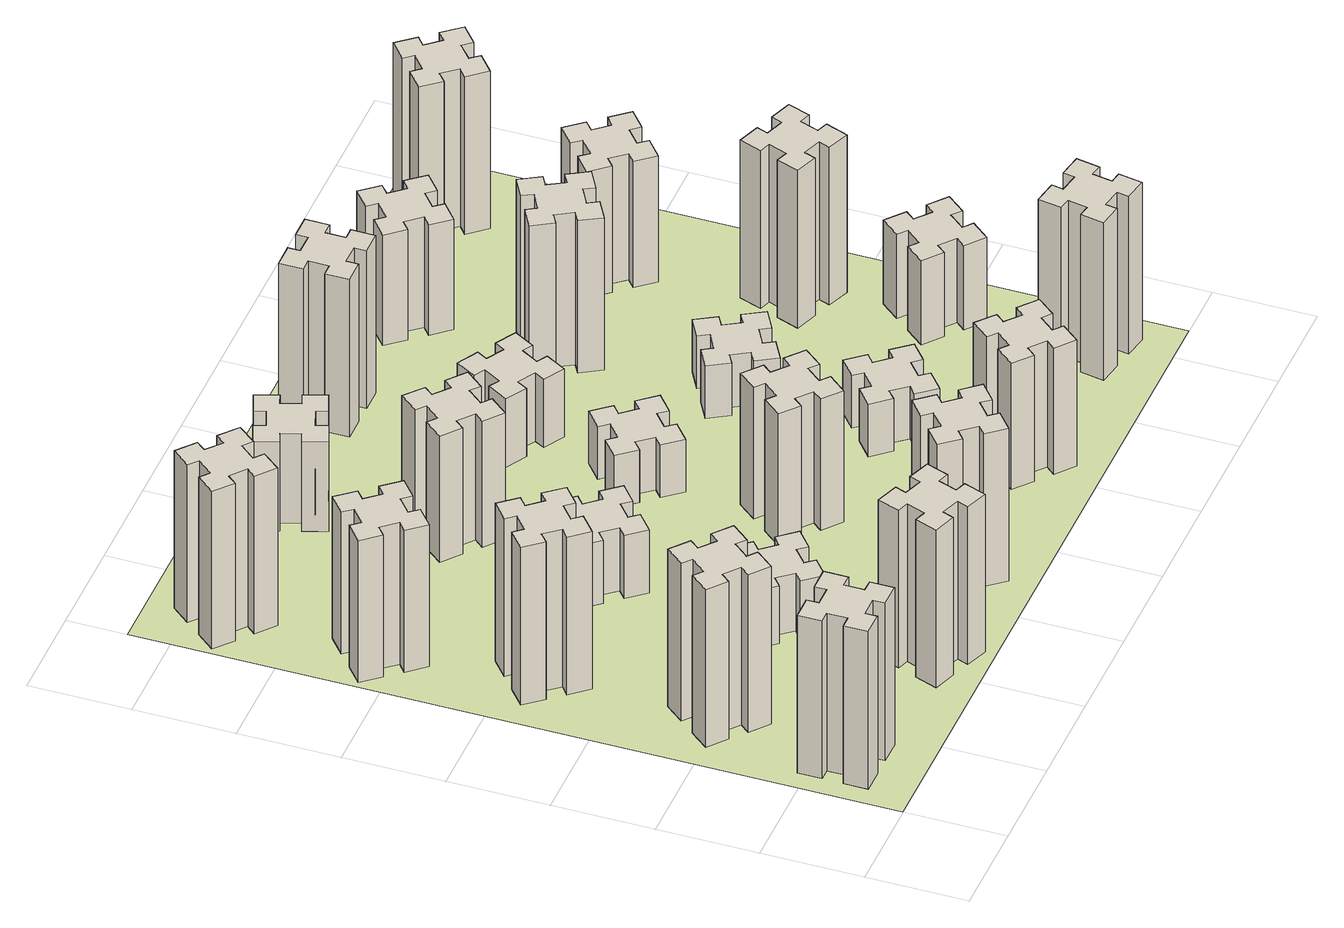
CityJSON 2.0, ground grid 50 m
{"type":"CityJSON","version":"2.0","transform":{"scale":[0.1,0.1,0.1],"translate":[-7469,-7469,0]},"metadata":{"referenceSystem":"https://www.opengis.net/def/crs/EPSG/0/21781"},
"CityObjects":{
"building1":{"type":"Building","attributes":{"class":"1000","function":"1000","usage":"1000","yearOfConstruction":2016,"roofType":"1000","measuredHeight":90,"storeysAboveGround":30,"storeysBelowGround":0},"geometry":[{"type":"Solid","lod":"1","boundaries":[[[[0,1,2,3,4,5,6,7,8,9,10,11,12,13,14,15,16,17,18,19]],[[17,16,20,21]],[[16,15,22,20]],[[15,14,23,22]],[[14,13,24,23]],[[13,12,25,24]],[[12,11,26,25]],[[11,10,27,26]],[[10,9,28,27]],[[9,8,29,28]],[[8,7,30,29]],[[7,6,31,30]],[[6,5,32,31]],[[5,4,33,32]],[[4,3,34,33]],[[3,2,35,34]],[[2,1,36,35]],[[1,0,37,36]],[[0,19,38,37]],[[19,18,39,38]],[[18,17,21,39]],[[24,25,26,27,28,29,30,31,32,33,34,35,36,37,38,39,21,20,22,23]]]]}]},
"building2":{"type":"Building","attributes":{"class":"1000","function":"1000","usage":"1000","yearOfConstruction":2016,"roofType":"1000","measuredHeight":90,"storeysAboveGround":30,"storeysBelowGround":0},"geometry":[{"type":"Solid","lod":"1","boundaries":[[[[40,41,42,43,44,45,46,47,48,49,50,51,52,53,54,55,56,57,58,59]],[[57,56,60,61]],[[56,55,62,60]],[[55,54,63,62]],[[54,53,64,63]],[[53,52,65,64]],[[52,51,66,65]],[[51,50,67,66]],[[50,49,68,67]],[[49,48,69,68]],[[48,47,70,69]],[[47,46,71,70]],[[46,45,72,71]],[[45,44,73,72]],[[44,43,74,73]],[[43,42,75,74]],[[42,41,76,75]],[[41,40,77,76]],[[40,59,78,77]],[[59,58,79,78]],[[58,57,61,79]],[[64,65,66,67,68,69,70,71,72,73,74,75,76,77,78,79,61,60,62,63]]]]}]},
"building3":{"type":"Building","attributes":{"class":"1000","function":"1000","usage":"1000","yearOfConstruction":2016,"roofType":"1000","measuredHeight":90,"storeysAboveGround":30,"storeysBelowGround":0},"geometry":[{"type":"Solid","lod":"1","boundaries":[[[[80,81,82,83,84,85,86,87,88,89,90,91,92,93,94,95,96,97,98,99]],[[97,96,100,101]],[[96,95,102,100]],[[95,94,103,102]],[[94,93,104,103]],[[93,92,105,104]],[[92,91,106,105]],[[91,90,107,106]],[[90,89,108,107]],[[89,88,109,108]],[[88,87,110,109]],[[87,86,111,110]],[[86,85,112,111]],[[85,84,113,112]],[[84,83,114,113]],[[83,82,115,114]],[[82,81,116,115]],[[81,80,117,116]],[[80,99,118,117]],[[99,98,119,118]],[[98,97,101,119]],[[104,105,106,107,108,109,110,111,112,113,114,115,116,117,118,119,101,100,102,103]]]]}]},
"building4":{"type":"Building","attributes":{"class":"1000","function":"1000","usage":"1000","yearOfConstruction":2016,"roofType":"1000","measuredHeight":81,"storeysAboveGround":30,"storeysBelowGround":0},"geometry":[{"type":"Solid","lod":"1","boundaries":[[[[120,121,122,123,124,125,126,127,128,129,130,131,132,133,134,135,136,137,138,139]],[[137,136,140,141]],[[136,135,142,140]],[[135,134,143,142]],[[134,133,144,143]],[[133,132,145,144]],[[132,131,146,145]],[[131,130,147,146]],[[130,129,148,147]],[[129,128,149,148]],[[128,127,150,149]],[[127,126,151,150]],[[126,125,152,151]],[[125,124,153,152]],[[124,123,154,153]],[[123,122,155,154]],[[122,121,156,155]],[[121,120,157,156]],[[120,139,158,157]],[[139,138,159,158]],[[138,137,141,159]],[[144,145,146,147,148,149,150,151,152,153,154,155,156,157,158,159,141,140,142,143]]]]}]},
"building5":{"type":"Building","attributes":{"class":"1000","function":"1000","usage":"1000","yearOfConstruction":2016,"roofType":"1000","measuredHeight":90,"storeysAboveGround":30,"storeysBelowGround":0},"geometry":[{"type":"Solid","lod":"1","boundaries":[[[[160,161,162,163,164,165,166,167,168,169,170,171,172,173,174,175,176,177,178,179]],[[177,176,180,181]],[[176,175,182,180]],[[175,174,183,182]],[[174,173,184,183]],[[173,172,185,184]],[[172,171,186,185]],[[171,170,187,186]],[[170,169,188,187]],[[169,168,189,188]],[[168,167,190,189]],[[167,166,191,190]],[[166,165,192,191]],[[165,164,193,192]],[[164,163,194,193]],[[163,162,195,194]],[[162,161,196,195]],[[161,160,197,196]],[[160,179,198,197]],[[179,178,199,198]],[[178,177,181,199]],[[184,185,186,187,188,189,190,191,192,193,194,195,196,197,198,199,181,180,182,183]]]]}]},
"building6":{"type":"Building","attributes":{"class":"1000","function":"1000","usage":"1000","yearOfConstruction":2016,"roofType":"1000","measuredHeight":90,"storeysAboveGround":30,"storeysBelowGround":0},"geometry":[{"type":"Solid","lod":"1","boundaries":[[[[200,201,202,203,204,205,206,207,208,209,210,211,212,213,214,215,216,217,218,219]],[[217,216,220,221]],[[216,215,222,220]],[[215,214,223,222]],[[214,213,224,223]],[[213,212,225,224]],[[212,211,226,225]],[[211,210,227,226]],[[210,209,228,227]],[[209,208,229,228]],[[208,207,230,229]],[[207,206,231,230]],[[206,205,232,231]],[[205,204,233,232]],[[204,203,234,233]],[[203,202,235,234]],[[202,201,236,235]],[[201,200,237,236]],[[200,219,238,237]],[[219,218,239,238]],[[218,217,221,239]],[[224,225,226,227,228,229,230,231,232,233,234,235,236,237,238,239,221,220,222,223]]]]}]},
"building7":{"type":"Building","attributes":{"class":"1000","function":"1000","usage":"1000","yearOfConstruction":2016,"roofType":"1000","measuredHeight":33,"storeysAboveGround":30,"storeysBelowGround":0},"geometry":[{"type":"Solid","lod":"1","boundaries":[[[[240,241,242,243,244,245,246,247,248,249,250,251,252,253,254,255,256,257,258,259]],[[257,256,260,261]],[[256,255,262,260]],[[255,254,263,262]],[[254,253,264,263]],[[253,252,265,264]],[[252,251,266,265]],[[251,250,267,266]],[[250,249,268,267]],[[249,248,269,268]],[[248,247,270,269]],[[247,246,271,270]],[[246,245,272,271]],[[245,244,273,272]],[[244,243,274,273]],[[243,242,275,274]],[[242,241,276,275]],[[241,240,277,276]],[[240,259,278,277]],[[259,258,279,278]],[[258,257,261,279]],[[264,265,266,267,268,269,270,271,272,273,274,275,276,277,278,279,261,260,262,263]]]]}]},
"building8":{"type":"Building","attributes":{"class":"1000","function":"1000","usage":"1000","yearOfConstruction":2016,"roofType":"1000","measuredHeight":36,"storeysAboveGround":30,"storeysBelowGround":0},"geometry":[{"type":"Solid","lod":"1","boundaries":[[[[280,281,282,283,284,285,286,287,288,289,290,291,292,293,294,295,296,297,298,299]],[[297,296,300,301]],[[296,295,302,300]],[[295,294,303,302]],[[294,293,304,303]],[[293,292,305,304]],[[292,291,306,305]],[[291,290,307,306]],[[290,289,308,307]],[[289,288,309,308]],[[288,287,310,309]],[[287,286,311,310]],[[286,285,312,311]],[[285,284,313,312]],[[284,283,314,313]],[[283,282,315,314]],[[282,281,316,315]],[[281,280,317,316]],[[280,299,318,317]],[[299,298,319,318]],[[298,297,301,319]],[[304,305,306,307,308,309,310,311,312,313,314,315,316,317,318,319,301,300,302,303]]]]}]},
"building9":{"type":"Building","attributes":{"class":"1000","function":"1000","usage":"1000","yearOfConstruction":2016,"roofType":"1000","measuredHeight":87,"storeysAboveGround":30,"storeysBelowGround":0},"geometry":[{"type":"Solid","lod":"1","boundaries":[[[[320,321,322,323,324,325,326,327,328,329,330,331,332,333,334,335,336,337,338,339]],[[337,336,340,341]],[[336,335,342,340]],[[335,334,343,342]],[[334,333,344,343]],[[333,332,345,344]],[[332,331,346,345]],[[331,330,347,346]],[[330,329,348,347]],[[329,328,349,348]],[[328,327,350,349]],[[327,326,351,350]],[[326,325,352,351]],[[325,324,353,352]],[[324,323,354,353]],[[323,322,355,354]],[[322,321,356,355]],[[321,320,357,356]],[[320,339,358,357]],[[339,338,359,358]],[[338,337,341,359]],[[344,345,346,347,348,349,350,351,352,353,354,355,356,357,358,359,341,340,342,343]]]]}]},
"building10":{"type":"Building","attributes":{"class":"1000","function":"1000","usage":"1000","yearOfConstruction":2016,"roofType":"1000","measuredHeight":72,"storeysAboveGround":30,"storeysBelowGround":0},"geometry":[{"type":"Solid","lod":"1","boundaries":[[[[360,361,362,363,364,365,366,367,368,369,370,371,372,373,374,375,376,377,378,379]],[[377,376,380,381]],[[376,375,382,380]],[[375,374,383,382]],[[374,373,384,383]],[[373,372,385,384]],[[372,371,386,385]],[[371,370,387,386]],[[370,369,388,387]],[[369,368,389,388]],[[368,367,390,389]],[[367,366,391,390]],[[366,365,392,391]],[[365,364,393,392]],[[364,363,394,393]],[[363,362,395,394]],[[362,361,396,395]],[[361,360,397,396]],[[360,379,398,397]],[[379,378,399,398]],[[378,377,381,399]],[[384,385,386,387,388,389,390,391,392,393,394,395,396,397,398,399,381,380,382,383]]]]}]},
"building11":{"type":"Building","attributes":{"class":"1000","function":"1000","usage":"1000","yearOfConstruction":2016,"roofType":"1000","measuredHeight":51,"storeysAboveGround":30,"storeysBelowGround":0},"geometry":[{"type":"Solid","lod":"1","boundaries":[[[[400,401,402,403,404,405,406,407,408,409,410,411,412,413,414,415,416,417,418,419]],[[417,416,420,421]],[[416,415,422,420]],[[415,414,423,422]],[[414,413,424,423]],[[413,412,425,424]],[[412,411,426,425]],[[411,410,427,426]],[[410,409,428,427]],[[409,408,429,428]],[[408,407,430,429]],[[407,406,431,430]],[[406,405,432,431]],[[405,404,433,432]],[[404,403,434,433]],[[403,402,435,434]],[[402,401,436,435]],[[401,400,437,436]],[[400,419,438,437]],[[419,418,439,438]],[[418,417,421,439]],[[424,425,426,427,428,429,430,431,432,433,434,435,436,437,438,439,421,420,422,423]]]]}]},
"building12":{"type":"Building","attributes":{"class":"1000","function":"1000","usage":"1000","yearOfConstruction":2016,"roofType":"1000","measuredHeight":75,"storeysAboveGround":30,"storeysBelowGround":0},"geometry":[{"type":"Solid","lod":"1","boundaries":[[[[440,441,442,443,444,445,446,447,448,449,450,451,452,453,454,455,456,457,458,459]],[[457,456,460,461]],[[456,455,462,460]],[[455,454,463,462]],[[454,453,464,463]],[[453,452,465,464]],[[452,451,466,465]],[[451,450,467,466]],[[450,449,468,467]],[[449,448,469,468]],[[448,447,470,469]],[[447,446,471,470]],[[446,445,472,471]],[[445,444,473,472]],[[444,443,474,473]],[[443,442,475,474]],[[442,441,476,475]],[[441,440,477,476]],[[440,459,478,477]],[[459,458,479,478]],[[458,457,461,479]],[[464,465,466,467,468,469,470,471,472,473,474,475,476,477,478,479,461,460,462,463]]]]}]},
"building13":{"type":"Building","attributes":{"class":"1000","function":"1000","usage":"1000","yearOfConstruction":2016,"roofType":"1000","measuredHeight":30,"storeysAboveGround":30,"storeysBelowGround":0},"geometry":[{"type":"Solid","lod":"1","boundaries":[[[[480,481,482,483,484,485,486,487,488,489,490,491,492,493,494,495,496,497,498,499]],[[497,496,500,501]],[[496,495,502,500]],[[495,494,503,502]],[[494,493,504,503]],[[493,492,505,504]],[[492,491,506,505]],[[491,490,507,506]],[[490,489,508,507]],[[489,488,509,508]],[[488,487,510,509]],[[487,486,511,510]],[[486,485,512,511]],[[485,484,513,512]],[[484,483,514,513]],[[483,482,515,514]],[[482,481,516,515]],[[481,480,517,516]],[[480,499,518,517]],[[499,498,519,518]],[[498,497,501,519]],[[504,505,506,507,508,509,510,511,512,513,514,515,516,517,518,519,501,500,502,503]]]]}]},
"building14":{"type":"Building","attributes":{"class":"1000","function":"1000","usage":"1000","yearOfConstruction":2016,"roofType":"1000","measuredHeight":72,"storeysAboveGround":30,"storeysBelowGround":0},"geometry":[{"type":"Solid","lod":"1","boundaries":[[[[520,521,522,523,524,525,526,527,528,529,530,531,532,533,534,535,536,537,538,539]],[[537,536,540,541]],[[536,535,542,540]],[[535,534,543,542]],[[534,533,544,543]],[[533,532,545,544]],[[532,531,546,545]],[[531,530,547,546]],[[530,529,548,547]],[[529,528,549,548]],[[528,527,550,549]],[[527,526,551,550]],[[526,525,552,551]],[[525,524,553,552]],[[524,523,554,553]],[[523,522,555,554]],[[522,521,556,555]],[[521,520,557,556]],[[520,539,558,557]],[[539,538,559,558]],[[538,537,541,559]],[[544,545,546,547,548,549,550,551,552,553,554,555,556,557,558,559,541,540,542,543]]]]}]},
"building15":{"type":"Building","attributes":{"class":"1000","function":"1000","usage":"1000","yearOfConstruction":2016,"roofType":"1000","measuredHeight":39,"storeysAboveGround":30,"storeysBelowGround":0},"geometry":[{"type":"Solid","lod":"1","boundaries":[[[[560,561,562,563,564,565,566,567,568,569,570,571,572,573,574,575,576,577,578,579]],[[577,576,580,581]],[[576,575,582,580]],[[575,574,583,582]],[[574,573,584,583]],[[573,572,585,584]],[[572,571,586,585]],[[571,570,587,586]],[[570,569,588,587]],[[569,568,589,588]],[[568,567,590,589]],[[567,566,591,590]],[[566,565,592,591]],[[565,564,593,592]],[[564,563,594,593]],[[563,562,595,594]],[[562,561,596,595]],[[561,560,597,596]],[[560,579,598,597]],[[579,578,599,598]],[[578,577,581,599]],[[584,585,586,587,588,589,590,591,592,593,594,595,596,597,598,599,581,580,582,583]]]]}]},
"building16":{"type":"Building","attributes":{"class":"1000","function":"1000","usage":"1000","yearOfConstruction":2016,"roofType":"1000","measuredHeight":90,"storeysAboveGround":30,"storeysBelowGround":0},"geometry":[{"type":"Solid","lod":"1","boundaries":[[[[600,601,602,603,604,605,606,607,608,609,610,611,612,613,614,615,616,617,618,619]],[[617,616,620,621]],[[616,615,622,620]],[[615,614,623,622]],[[614,613,624,623]],[[613,612,625,624]],[[612,611,626,625]],[[611,610,627,626]],[[610,609,628,627]],[[609,608,629,628]],[[608,607,630,629]],[[607,606,631,630]],[[606,605,632,631]],[[605,604,633,632]],[[604,603,634,633]],[[603,602,635,634]],[[602,601,636,635]],[[601,600,637,636]],[[600,619,638,637]],[[619,618,639,638]],[[618,617,621,639]],[[624,625,626,627,628,629,630,631,632,633,634,635,636,637,638,639,621,620,622,623]]]]}]},
"building17":{"type":"Building","attributes":{"class":"1000","function":"1000","usage":"1000","yearOfConstruction":2016,"roofType":"1000","measuredHeight":30,"storeysAboveGround":30,"storeysBelowGround":0},"geometry":[{"type":"Solid","lod":"1","boundaries":[[[[640,641,642,643,644,645,646,647,648,649,650,651,652,653,654,655,656,657,658,659]],[[657,656,660,661]],[[656,655,662,660]],[[655,654,663,662]],[[654,653,664,663]],[[653,652,665,664]],[[652,651,666,665]],[[651,650,667,666]],[[650,649,668,667]],[[649,648,669,668]],[[648,647,670,669]],[[647,646,671,670]],[[646,645,672,671]],[[645,644,673,672]],[[644,643,674,673]],[[643,642,675,674]],[[642,641,676,675]],[[641,640,677,676]],[[640,659,678,677]],[[659,658,679,678]],[[658,657,661,679]],[[664,665,666,667,668,669,670,671,672,673,674,675,676,677,678,679,661,660,662,663]]]]}]},
"building18":{"type":"Building","attributes":{"class":"1000","function":"1000","usage":"1000","yearOfConstruction":2016,"roofType":"1000","measuredHeight":30,"storeysAboveGround":30,"storeysBelowGround":0},"geometry":[{"type":"Solid","lod":"1","boundaries":[[[[680,681,682,683,684,685,686,687,688,689,690,691,692,693,694,695,696,697,698,699]],[[697,696,700,701]],[[696,695,702,700]],[[695,694,703,702]],[[694,693,704,703]],[[693,692,705,704]],[[692,691,706,705]],[[691,690,707,706]],[[690,689,708,707]],[[689,688,709,708]],[[688,687,710,709]],[[687,686,711,710]],[[686,685,712,711]],[[685,684,713,712]],[[684,683,714,713]],[[683,682,715,714]],[[682,681,716,715]],[[681,680,717,716]],[[680,699,718,717]],[[699,698,719,718]],[[698,697,701,719]],[[704,705,706,707,708,709,710,711,712,713,714,715,716,717,718,719,701,700,702,703]]]]}]},
"building19":{"type":"Building","attributes":{"class":"1000","function":"1000","usage":"1000","yearOfConstruction":2016,"roofType":"1000","measuredHeight":87,"storeysAboveGround":30,"storeysBelowGround":0},"geometry":[{"type":"Solid","lod":"1","boundaries":[[[[720,721,722,723,724,725,726,727,728,729,730,731,732,733,734,735,736,737,738,739]],[[737,736,740,741]],[[736,735,742,740]],[[735,734,743,742]],[[734,733,744,743]],[[733,732,745,744]],[[732,731,746,745]],[[731,730,747,746]],[[730,729,748,747]],[[729,728,749,748]],[[728,727,750,749]],[[727,726,751,750]],[[726,725,752,751]],[[725,724,753,752]],[[724,723,754,753]],[[723,722,755,754]],[[722,721,756,755]],[[721,720,757,756]],[[720,739,758,757]],[[739,738,759,758]],[[738,737,741,759]],[[744,745,746,747,748,749,750,751,752,753,754,755,756,757,758,759,741,740,742,743]]]]}]},
"building20":{"type":"Building","attributes":{"class":"1000","function":"1000","usage":"1000","yearOfConstruction":2016,"roofType":"1000","measuredHeight":90,"storeysAboveGround":30,"storeysBelowGround":0},"geometry":[{"type":"Solid","lod":"1","boundaries":[[[[760,761,762,763,764,765,766,767,768,769,770,771,772,773,774,775,776,777,778,779]],[[777,776,780,781]],[[776,775,782,780]],[[775,774,783,782]],[[774,773,784,783]],[[773,772,785,784]],[[772,771,786,785]],[[771,770,787,786]],[[770,769,788,787]],[[769,768,789,788]],[[768,767,790,789]],[[767,766,791,790]],[[766,765,792,791]],[[765,764,793,792]],[[764,763,794,793]],[[763,762,795,794]],[[762,761,796,795]],[[761,760,797,796]],[[760,779,798,797]],[[779,778,799,798]],[[778,777,781,799]],[[784,785,786,787,788,789,790,791,792,793,794,795,796,797,798,799,781,780,782,783]]]]}]},
"building21":{"type":"Building","attributes":{"class":"1000","function":"1000","usage":"1000","yearOfConstruction":2016,"roofType":"1000","measuredHeight":63,"storeysAboveGround":30,"storeysBelowGround":0},"geometry":[{"type":"Solid","lod":"1","boundaries":[[[[800,801,802,803,804,805,806,807,808,809,810,811,812,813,814,815,816,817,818,819]],[[817,816,820,821]],[[816,815,822,820]],[[815,814,823,822]],[[814,813,824,823]],[[813,812,825,824]],[[812,811,826,825]],[[811,810,827,826]],[[810,809,828,827]],[[809,808,829,828]],[[808,807,830,829]],[[807,806,831,830]],[[806,805,832,831]],[[805,804,833,832]],[[804,803,834,833]],[[803,802,835,834]],[[802,801,836,835]],[[801,800,837,836]],[[800,819,838,837]],[[819,818,839,838]],[[818,817,821,839]],[[824,825,826,827,828,829,830,831,832,833,834,835,836,837,838,839,821,820,822,823]]]]}]},
"building22":{"type":"Building","attributes":{"class":"1000","function":"1000","usage":"1000","yearOfConstruction":2016,"roofType":"1000","measuredHeight":48,"storeysAboveGround":30,"storeysBelowGround":0},"geometry":[{"type":"Solid","lod":"1","boundaries":[[[[840,841,842,843,844,845,846,847,848,849,850,851,852,853,854,855,856,857,858,859]],[[857,856,860,861]],[[856,855,862,860]],[[855,854,863,862]],[[854,853,864,863]],[[853,852,865,864]],[[852,851,866,865]],[[851,850,867,866]],[[850,849,868,867]],[[849,848,869,868]],[[848,847,870,869]],[[847,846,871,870]],[[846,845,872,871]],[[845,844,873,872]],[[844,843,874,873]],[[843,842,875,874]],[[842,841,876,875]],[[841,840,877,876]],[[840,859,878,877]],[[859,858,879,878]],[[858,857,861,879]],[[864,865,866,867,868,869,870,871,872,873,874,875,876,877,878,879,861,860,862,863]]]]}]},
"building23":{"type":"Building","attributes":{"class":"1000","function":"1000","usage":"1000","yearOfConstruction":2016,"roofType":"1000","measuredHeight":90,"storeysAboveGround":30,"storeysBelowGround":0},"geometry":[{"type":"Solid","lod":"1","boundaries":[[[[880,881,882,883,884,885,886,887,888,889,890,891,892,893,894,895,896,897,898,899]],[[897,896,900,901]],[[896,895,902,900]],[[895,894,903,902]],[[894,893,904,903]],[[893,892,905,904]],[[892,891,906,905]],[[891,890,907,906]],[[890,889,908,907]],[[889,888,909,908]],[[888,887,910,909]],[[887,886,911,910]],[[886,885,912,911]],[[885,884,913,912]],[[884,883,914,913]],[[883,882,915,914]],[[882,881,916,915]],[[881,880,917,916]],[[880,899,918,917]],[[899,898,919,918]],[[898,897,901,919]],[[904,905,906,907,908,909,910,911,912,913,914,915,916,917,918,919,901,900,902,903]]]]}]},
"building24":{"type":"Building","attributes":{"class":"1000","function":"1000","usage":"1000","yearOfConstruction":2016,"roofType":"1000","measuredHeight":72,"storeysAboveGround":30,"storeysBelowGround":0},"geometry":[{"type":"Solid","lod":"1","boundaries":[[[[920,921,922,923,924,925,926,927,928,929,930,931,932,933,934,935,936,937,938,939]],[[937,936,940,941]],[[936,935,942,940]],[[935,934,943,942]],[[934,933,944,943]],[[933,932,945,944]],[[932,931,946,945]],[[931,930,947,946]],[[930,929,948,947]],[[929,928,949,948]],[[928,927,950,949]],[[927,926,951,950]],[[926,925,952,951]],[[925,924,953,952]],[[924,923,954,953]],[[923,922,955,954]],[[922,921,956,955]],[[921,920,957,956]],[[920,939,958,957]],[[939,938,959,958]],[[938,937,941,959]],[[944,945,946,947,948,949,950,951,952,953,954,955,956,957,958,959,941,940,942,943]]]]}]},
"building25":{"type":"Building","attributes":{"class":"1000","function":"1000","usage":"1000","yearOfConstruction":2016,"roofType":"1000","measuredHeight":90,"storeysAboveGround":30,"storeysBelowGround":0},"geometry":[{"type":"Solid","lod":"1","boundaries":[[[[960,961,962,963,964,965,966,967,968,969,970,971,972,973,974,975,976,977,978,979]],[[977,976,980,981]],[[976,975,982,980]],[[975,974,983,982]],[[974,973,984,983]],[[973,972,985,984]],[[972,971,986,985]],[[971,970,987,986]],[[970,969,988,987]],[[969,968,989,988]],[[968,967,990,989]],[[967,966,991,990]],[[966,965,992,991]],[[965,964,993,992]],[[964,963,994,993]],[[963,962,995,994]],[[962,961,996,995]],[[961,960,997,996]],[[960,979,998,997]],[[979,978,999,998]],[[978,977,981,999]],[[984,985,986,987,988,989,990,991,992,993,994,995,996,997,998,999,981,980,982,983]]]]}]},
"landuse1":{"type":"LandUse","attributes":{"name":"plot1","function":"1010"},"geometry":[{"type":"MultiSurface","lod":"1","boundaries":[[[1000,1001,1002,1003]]]}]}
},
"vertices":[
[165,425,0],[165,325,0],[105,325,0],[105,205,0],[225,205,0],[225,265,0],[325,265,0],[325,205,0],[445,205,0],[445,325,0],[385,325,0],[385,425,0],[445,425,0],[445,545,0],[325,545,0],[325,485,0],[225,485,0],[225,545,0],[105,545,0],[105,425,0],[225,485,900],[225,545,900],[325,485,900],[325,545,900],[445,545,900],[445,425,900],[385,425,900],[385,325,900],[445,325,900],[445,205,900],[325,205,900],[325,265,900],[225,265,900],[225,205,900],[105,205,900],[105,325,900],[165,325,900],[165,425,900],[105,425,900],[105,545,900],
[484,1067,0],[408,1132,0],[446,1178,0],[354,1255,0],[277,1163,0],[323,1124,0],[259,1048,0],[213,1086,0],[136,994,0],[228,917,0],[266,963,0],[343,899,0],[304,853,0],[396,776,0],[473,868,0],[427,906,0],[492,983,0],[538,944,0],[615,1036,0],[523,1113,0],[492,983,900],[538,944,900],[427,906,900],[473,868,900],[396,776,900],[304,853,900],[343,899,900],[266,963,900],[228,917,900],[136,994,900],[213,1086,900],[259,1048,900],[323,1124,900],[277,1163,900],[354,1255,900],[446,1178,900],[408,1132,900],[484,1067,900],[523,1113,900],[615,1036,900],
[492,1888,0],[427,1964,0],[473,2003,0],[396,2095,0],[304,2018,0],[343,1972,0],[266,1907,0],[228,1953,0],[136,1876,0],[213,1784,0],[259,1823,0],[323,1746,0],[277,1708,0],[354,1616,0],[446,1693,0],[408,1739,0],[484,1803,0],[523,1757,0],[615,1834,0],[538,1926,0],[484,1803,900],[523,1757,900],[408,1739,900],[446,1693,900],[354,1616,900],[277,1708,900],[323,1746,900],[259,1823,900],[213,1784,900],[136,1876,900],[228,1953,900],[266,1907,900],[343,1972,900],[304,2018,900],[396,2095,900],[473,2003,900],[427,1964,900],[492,1888,900],[538,1926,900],[615,1834,900],
[243,2712,0],[166,2647,0],[128,2693,0],[36,2616,0],[113,2524,0],[159,2563,0],[223,2486,0],[177,2448,0],[254,2356,0],[346,2433,0],[308,2479,0],[384,2543,0],[423,2497,0],[515,2574,0],[438,2666,0],[392,2628,0],[327,2704,0],[373,2743,0],[296,2835,0],[204,2758,0],[327,2704,810],[373,2743,810],[392,2628,810],[438,2666,810],[515,2574,810],[423,2497,810],[384,2543,810],[308,2479,810],[346,2433,810],[254,2356,810],[177,2448,810],[223,2486,810],[159,2563,810],[113,2524,810],[36,2616,810],[128,2693,810],[166,2647,810],[243,2712,810],[204,2758,810],[296,2835,810],
[1029,360,0],[995,266,0],[939,287,0],[897,174,0],[1010,133,0],[1031,189,0],[1125,155,0],[1104,99,0],[1217,57,0],[1258,170,0],[1202,191,0],[1236,285,0],[1292,264,0],[1333,377,0],[1220,418,0],[1200,362,0],[1106,396,0],[1127,452,0],[1014,493,0],[973,380,0],[1106,396,900],[1127,452,900],[1200,362,900],[1220,418,900],[1333,377,900],[1292,264,900],[1236,285,900],[1202,191,900],[1258,170,900],[1217,57,900],[1104,99,900],[1125,155,900],[1031,189,900],[1010,133,900],[897,174,900],[939,287,900],[995,266,900],[1029,360,900],[973,380,900],[1014,493,900],
[384,3387,0],[308,3452,0],[346,3498,0],[254,3575,0],[177,3483,0],[223,3444,0],[159,3368,0],[113,3406,0],[36,3314,0],[128,3237,0],[166,3283,0],[243,3219,0],[204,3173,0],[296,3096,0],[373,3188,0],[327,3226,0],[392,3303,0],[438,3264,0],[515,3356,0],[423,3433,0],[392,3303,900],[438,3264,900],[327,3226,900],[373,3188,900],[296,3096,900],[204,3173,900],[243,3219,900],[166,3283,900],[128,3237,900],[36,3314,900],[113,3406,900],[159,3368,900],[223,3444,900],[177,3483,900],[254,3575,900],[346,3498,900],[308,3452,900],[384,3387,900],[423,3433,900],[515,3356,900],
[1083,1132,0],[1006,1067,0],[968,1113,0],[876,1036,0],[953,944,0],[999,983,0],[1063,906,0],[1017,868,0],[1094,776,0],[1186,853,0],[1148,899,0],[1224,963,0],[1263,917,0],[1355,994,0],[1278,1086,0],[1232,1048,0],[1167,1124,0],[1213,1163,0],[1136,1255,0],[1044,1178,0],[1167,1124,330],[1213,1163,330],[1232,1048,330],[1278,1086,330],[1355,994,330],[1263,917,330],[1224,963,330],[1148,899,330],[1186,853,330],[1094,776,330],[1017,868,330],[1063,906,330],[999,983,330],[953,944,330],[876,1036,330],[968,1113,330],[1006,1067,330],[1083,1132,330],[1044,1178,330],[1136,1255,330],
[1083,1972,0],[1006,1907,0],[968,1953,0],[876,1876,0],[953,1784,0],[999,1823,0],[1063,1746,0],[1017,1708,0],[1094,1616,0],[1186,1693,0],[1148,1739,0],[1224,1803,0],[1263,1757,0],[1355,1834,0],[1278,1926,0],[1232,1888,0],[1167,1964,0],[1213,2003,0],[1136,2095,0],[1044,2018,0],[1167,1964,360],[1213,2003,360],[1232,1888,360],[1278,1926,360],[1355,1834,360],[1263,1757,360],[1224,1803,360],[1148,1739,360],[1186,1693,360],[1094,1616,360],[1017,1708,360],[1063,1746,360],[999,1823,360],[953,1784,360],[876,1876,360],[968,1953,360],[1006,1907,360],[1083,1972,360],[1044,2018,360],[1136,2095,360],
[1639,343,0],[1703,266,0],[1657,228,0],[1734,136,0],[1826,213,0],[1788,259,0],[1864,323,0],[1903,277,0],[1995,354,0],[1918,446,0],[1872,408,0],[1807,484,0],[1853,523,0],[1776,615,0],[1684,538,0],[1723,492,0],[1646,427,0],[1608,473,0],[1516,396,0],[1593,304,0],[1646,427,870],[1608,473,870],[1723,492,870],[1684,538,870],[1776,615,870],[1853,523,870],[1807,484,870],[1872,408,870],[1918,446,870],[1995,354,870],[1903,277,870],[1864,323,870],[1788,259,870],[1826,213,870],[1734,136,870],[1657,228,870],[1703,266,870],[1639,343,870],[1593,304,870],[1516,396,870],
[1267,2486,0],[1332,2563,0],[1378,2524,0],[1455,2616,0],[1363,2693,0],[1324,2647,0],[1248,2712,0],[1286,2758,0],[1194,2835,0],[1117,2743,0],[1163,2704,0],[1099,2628,0],[1053,2666,0],[976,2574,0],[1068,2497,0],[1106,2543,0],[1183,2479,0],[1144,2433,0],[1236,2356,0],[1313,2448,0],[1183,2479,720],[1144,2433,720],[1106,2543,720],[1068,2497,720],[976,2574,720],[1053,2666,720],[1099,2628,720],[1163,2704,720],[1117,2743,720],[1194,2835,720],[1286,2758,720],[1248,2712,720],[1324,2647,720],[1363,2693,720],[1455,2616,720],[1378,2524,720],[1332,2563,720],[1267,2486,720],[1313,2448,720],[1236,2356,720],
[1125,3456,0],[1031,3422,0],[1010,3478,0],[897,3437,0],[939,3324,0],[995,3345,0],[1029,3251,0],[973,3230,0],[1014,3117,0],[1127,3159,0],[1106,3215,0],[1200,3249,0],[1220,3193,0],[1333,3234,0],[1292,3347,0],[1236,3326,0],[1202,3420,0],[1258,3440,0],[1217,3553,0],[1104,3512,0],[1202,3420,510],[1258,3440,510],[1236,3326,510],[1292,3347,510],[1333,3234,510],[1220,3193,510],[1200,3249,510],[1106,3215,510],[1127,3159,510],[1014,3117,510],[973,3230,510],[1029,3251,510],[995,3345,510],[939,3324,510],[897,3437,510],[1010,3478,510],[1031,3422,510],[1125,3456,510],[1104,3512,510],[1217,3553,510],
[1803,1324,0],[1739,1248,0],[1693,1286,0],[1616,1194,0],[1708,1117,0],[1746,1163,0],[1823,1099,0],[1784,1053,0],[1876,976,0],[1953,1068,0],[1907,1106,0],[1972,1183,0],[2018,1144,0],[2095,1236,0],[2003,1313,0],[1964,1267,0],[1888,1332,0],[1926,1378,0],[1834,1455,0],[1757,1363,0],[1888,1332,750],[1926,1378,750],[1964,1267,750],[2003,1313,750],[2095,1236,750],[2018,1144,750],[1972,1183,750],[1907,1106,750],[1953,1068,750],[1876,976,750],[1784,1053,750],[1823,1099,750],[1746,1163,750],[1708,1117,750],[1616,1194,750],[1693,1286,750],[1739,1248,750],[1803,1324,750],[1757,1363,750],[1834,1455,750],
[1972,1988,0],[1907,2064,0],[1953,2103,0],[1876,2195,0],[1784,2118,0],[1823,2072,0],[1746,2007,0],[1708,2053,0],[1616,1976,0],[1693,1884,0],[1739,1923,0],[1803,1846,0],[1757,1808,0],[1834,1716,0],[1926,1793,0],[1888,1839,0],[1964,1903,0],[2003,1857,0],[2095,1934,0],[2018,2026,0],[1964,1903,300],[2003,1857,300],[1888,1839,300],[1926,1793,300],[1834,1716,300],[1757,1808,300],[1803,1846,300],[1739,1923,300],[1693,1884,300],[1616,1976,300],[1708,2053,300],[1746,2007,300],[1823,2072,300],[1784,2118,300],[1876,2195,300],[1953,2103,300],[1907,2064,300],[1972,1988,300],[2018,2026,300],[2095,1934,300],
[2486,323,0],[2563,259,0],[2524,213,0],[2616,136,0],[2693,228,0],[2647,266,0],[2712,343,0],[2758,304,0],[2835,396,0],[2743,473,0],[2704,427,0],[2628,492,0],[2666,538,0],[2574,615,0],[2497,523,0],[2543,484,0],[2479,408,0],[2433,446,0],[2356,354,0],[2448,277,0],[2479,408,720],[2433,446,720],[2543,484,720],[2497,523,720],[2574,615,720],[2666,538,720],[2628,492,720],[2704,427,720],[2743,473,720],[2835,396,720],[2758,304,720],[2712,343,720],[2647,266,720],[2693,228,720],[2616,136,720],[2524,213,720],[2563,259,720],[2486,323,720],[2448,277,720],[2356,354,720],
[2026,2497,0],[2076,2584,0],[2128,2554,0],[2188,2658,0],[2084,2718,0],[2054,2666,0],[1967,2716,0],[1997,2768,0],[1893,2828,0],[1833,2724,0],[1885,2694,0],[1835,2607,0],[1783,2637,0],[1723,2533,0],[1827,2473,0],[1857,2525,0],[1944,2475,0],[1914,2423,0],[2018,2363,0],[2078,2467,0],[1944,2475,390],[1914,2423,390],[1857,2525,390],[1827,2473,390],[1723,2533,390],[1783,2637,390],[1835,2607,390],[1885,2694,390],[1833,2724,390],[1893,2828,390],[1997,2768,390],[1967,2716,390],[2054,2666,390],[2084,2718,390],[2188,2658,390],[2128,2554,390],[2076,2584,390],[2026,2497,390],[2078,2467,390],[2018,2363,390],
[1745,3485,0],[1745,3385,0],[1685,3385,0],[1685,3265,0],[1805,3265,0],[1805,3325,0],[1905,3325,0],[1905,3265,0],[2025,3265,0],[2025,3385,0],[1965,3385,0],[1965,3485,0],[2025,3485,0],[2025,3605,0],[1905,3605,0],[1905,3545,0],[1805,3545,0],[1805,3605,0],[1685,3605,0],[1685,3485,0],[1805,3545,900],[1805,3605,900],[1905,3545,900],[1905,3605,900],[2025,3605,900],[2025,3485,900],[1965,3485,900],[1965,3385,900],[2025,3385,900],[2025,3265,900],[1905,3265,900],[1905,3325,900],[1805,3325,900],[1805,3265,900],[1685,3265,900],[1685,3385,900],[1745,3385,900],[1745,3485,900],[1685,3485,900],[1685,3605,900],
[2563,1132,0],[2486,1067,0],[2448,1113,0],[2356,1036,0],[2433,944,0],[2479,983,0],[2543,906,0],[2497,868,0],[2574,776,0],[2666,853,0],[2628,899,0],[2704,963,0],[2743,917,0],[2835,994,0],[2758,1086,0],[2712,1048,0],[2647,1124,0],[2693,1163,0],[2616,1255,0],[2524,1178,0],[2647,1124,300],[2693,1163,300],[2712,1048,300],[2758,1086,300],[2835,994,300],[2743,917,300],[2704,963,300],[2628,899,300],[2666,853,300],[2574,776,300],[2497,868,300],[2543,906,300],[2479,983,300],[2433,944,300],[2356,1036,300],[2448,1113,300],[2486,1067,300],[2563,1132,300],[2524,1178,300],[2616,1255,300],
[2475,1744,0],[2525,1657,0],[2473,1627,0],[2533,1523,0],[2637,1583,0],[2607,1635,0],[2694,1685,0],[2724,1633,0],[2828,1693,0],[2768,1797,0],[2716,1767,0],[2666,1854,0],[2718,1884,0],[2658,1988,0],[2554,1928,0],[2584,1876,0],[2497,1826,0],[2467,1878,0],[2363,1818,0],[2423,1714,0],[2497,1826,300],[2467,1878,300],[2584,1876,300],[2554,1928,300],[2658,1988,300],[2718,1884,300],[2666,1854,300],[2716,1767,300],[2768,1797,300],[2828,1693,300],[2724,1633,300],[2694,1685,300],[2607,1635,300],[2637,1583,300],[2533,1523,300],[2473,1627,300],[2525,1657,300],[2475,1744,300],[2423,1714,300],[2363,1818,300],
[2607,2475,0],[2694,2525,0],[2724,2473,0],[2828,2533,0],[2768,2637,0],[2716,2607,0],[2666,2694,0],[2718,2724,0],[2658,2828,0],[2554,2768,0],[2584,2716,0],[2497,2666,0],[2467,2718,0],[2363,2658,0],[2423,2554,0],[2475,2584,0],[2525,2497,0],[2473,2467,0],[2533,2363,0],[2637,2423,0],[2525,2497,870],[2473,2467,870],[2475,2584,870],[2423,2554,870],[2363,2658,870],[2467,2718,870],[2497,2666,870],[2584,2716,870],[2554,2768,870],[2658,2828,870],[2718,2724,870],[2666,2694,870],[2716,2607,870],[2768,2637,870],[2828,2533,870],[2724,2473,870],[2694,2525,870],[2607,2475,870],[2637,2423,870],[2533,2363,870],
[3504,475,0],[3405,492,0],[3416,551,0],[3297,572,0],[3277,454,0],[3336,444,0],[3318,345,0],[3259,356,0],[3238,237,0],[3357,217,0],[3367,276,0],[3465,258,0],[3455,199,0],[3573,178,0],[3594,297,0],[3535,307,0],[3552,405,0],[3611,395,0],[3632,513,0],[3514,534,0],[3552,405,900],[3611,395,900],[3535,307,900],[3594,297,900],[3573,178,900],[3455,199,900],[3465,258,900],[3367,276,900],[3357,217,900],[3238,237,900],[3259,356,900],[3318,345,900],[3336,444,900],[3277,454,900],[3297,572,900],[3416,551,900],[3405,492,900],[3504,475,900],[3514,534,900],[3632,513,900],
[2712,3368,0],[2647,3444,0],[2693,3483,0],[2616,3575,0],[2524,3498,0],[2563,3452,0],[2486,3387,0],[2448,3433,0],[2356,3356,0],[2433,3264,0],[2479,3303,0],[2543,3226,0],[2497,3188,0],[2574,3096,0],[2666,3173,0],[2628,3219,0],[2704,3283,0],[2743,3237,0],[2835,3314,0],[2758,3406,0],[2704,3283,630],[2743,3237,630],[2628,3219,630],[2666,3173,630],[2574,3096,630],[2497,3188,630],[2543,3226,630],[2479,3303,630],[2433,3264,630],[2356,3356,630],[2448,3433,630],[2486,3387,630],[2563,3452,630],[2524,3498,630],[2616,3575,630],[2693,3483,630],[2647,3444,630],[2712,3368,630],[2758,3406,630],[2835,3314,630],
[3487,1006,0],[3552,1083,0],[3598,1044,0],[3675,1136,0],[3583,1213,0],[3544,1167,0],[3468,1232,0],[3506,1278,0],[3414,1355,0],[3337,1263,0],[3383,1224,0],[3319,1148,0],[3273,1186,0],[3196,1094,0],[3288,1017,0],[3326,1063,0],[3403,999,0],[3364,953,0],[3456,876,0],[3533,968,0],[3403,999,480],[3364,953,480],[3326,1063,480],[3288,1017,480],[3196,1094,480],[3273,1186,480],[3319,1148,480],[3383,1224,480],[3337,1263,480],[3414,1355,480],[3506,1278,480],[3468,1232,480],[3544,1167,480],[3583,1213,480],[3675,1136,480],[3598,1044,480],[3552,1083,480],[3487,1006,480],[3533,968,480],[3456,876,480],
[3420,1842,0],[3326,1876,0],[3347,1932,0],[3234,1973,0],[3193,1860,0],[3249,1840,0],[3215,1746,0],[3159,1767,0],[3117,1654,0],[3230,1613,0],[3251,1669,0],[3345,1635,0],[3324,1579,0],[3437,1537,0],[3478,1650,0],[3422,1671,0],[3456,1765,0],[3512,1744,0],[3553,1857,0],[3440,1898,0],[3456,1765,900],[3512,1744,900],[3422,1671,900],[3478,1650,900],[3437,1537,900],[3324,1579,900],[3345,1635,900],[3251,1669,900],[3230,1613,900],[3117,1654,900],[3159,1767,900],[3215,1746,900],[3249,1840,900],[3193,1860,900],[3234,1973,900],[3347,1932,900],[3326,1876,900],[3420,1842,900],[3440,1898,900],[3553,1857,900],
[3119,2563,0],[3183,2486,0],[3137,2448,0],[3214,2356,0],[3306,2433,0],[3268,2479,0],[3344,2543,0],[3383,2497,0],[3475,2574,0],[3398,2666,0],[3352,2628,0],[3287,2704,0],[3333,2743,0],[3256,2835,0],[3164,2758,0],[3203,2712,0],[3126,2647,0],[3088,2693,0],[2996,2616,0],[3073,2524,0],[3126,2647,720],[3088,2693,720],[3203,2712,720],[3164,2758,720],[3256,2835,720],[3333,2743,720],[3287,2704,720],[3352,2628,720],[3398,2666,720],[3475,2574,720],[3383,2497,720],[3344,2543,720],[3268,2479,720],[3306,2433,720],[3214,2356,720],[3137,2448,720],[3183,2486,720],[3119,2563,720],[3073,2524,720],[2996,2616,720],
[3303,3552,0],[3226,3487,0],[3188,3533,0],[3096,3456,0],[3173,3364,0],[3219,3403,0],[3283,3326,0],[3237,3288,0],[3314,3196,0],[3406,3273,0],[3368,3319,0],[3444,3383,0],[3483,3337,0],[3575,3414,0],[3498,3506,0],[3452,3468,0],[3387,3544,0],[3433,3583,0],[3356,3675,0],[3264,3598,0],[3387,3544,900],[3433,3583,900],[3452,3468,900],[3498,3506,900],[3575,3414,900],[3483,3337,900],[3444,3383,900],[3368,3319,900],[3406,3273,900],[3314,3196,900],[3237,3288,900],[3283,3326,900],[3219,3403,900],[3173,3364,900],[3096,3456,900],[3188,3533,900],[3226,3487,900],[3303,3552,900],[3264,3598,900],[3356,3675,900],
[5,3705,0],[3705,3705,0],[3705,5,0],[5,5,0]
]}
